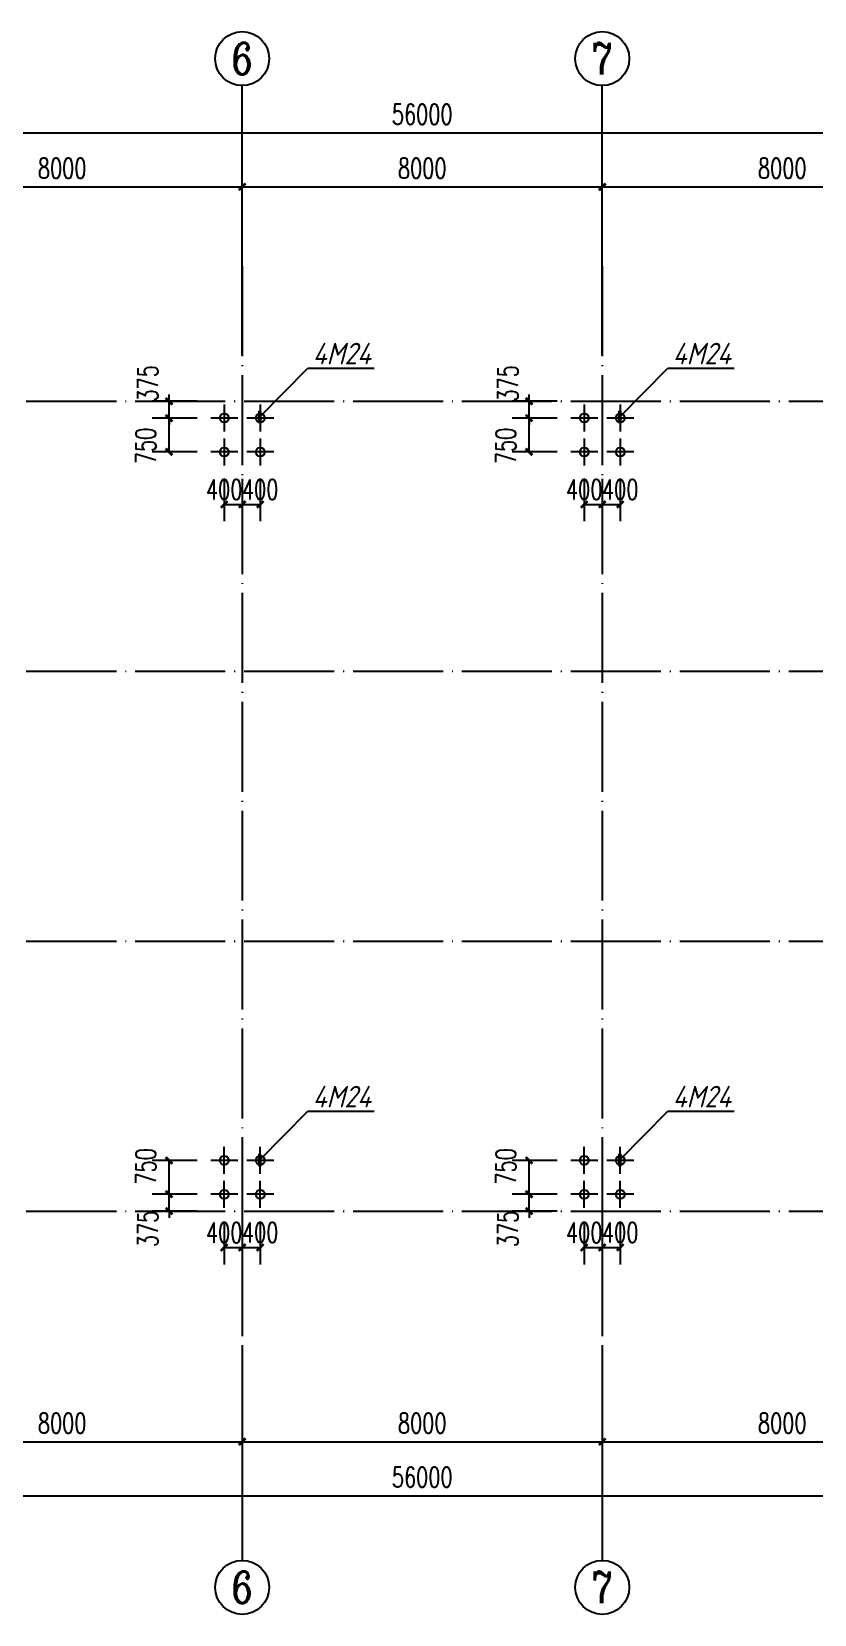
# Model space of a CAD drawing. Header units: millimetres. Extents: x 4533265 to 4958735, y 18976699 to 19555898.
# Drawn here: x 4599463 to 4616854, y 19226391 to 19261569 of the extents above; entities that cross this region are included whole.
import ezdxf
from ezdxf.enums import TextEntityAlignment as Align

# ---------------------------------------------------------------- set-up
doc = ezdxf.new("R2010")
doc.units = ezdxf.units.MM
doc.header["$LTSCALE"] = 1000
doc.header["$MEASUREMENT"] = 0
doc.linetypes.add('DOTE', pattern=[2.42, 2, -0.2, 0.02, -0.2])
doc.layers.get('Defpoints').update_dxf_attribs({"color": 1})
for name, color, linetype in [('AXIS_TEXT', 7, 'Continuous'), ('AXIS_外部', 171, 'Continuous'), ('DOTE', 250, 'DOTE'), ('PUB_DIM', 161, 'Continuous'), ('中粗', 4, 'Continuous'), ('标注', 7, 'Continuous')]:
    doc.layers.add(name, color=color, linetype=linetype)
doc.styles.add('_TCH_AXIS', font='COMPLEX', dxfattribs={"bigfont": 'GBCBIG'})
doc.styles.add('_TCH_DIM_T3', font='SIMPLEX', dxfattribs={"width": 0.705882, "bigfont": 'GBCBIG'})
doc.styles.add('COMPLEX', font='COMPLEX')
doc.styles.get("Standard").update_dxf_attribs({"font": 'gbenor.shx', "bigfont": 'gbcbig.shx'})
doc.dimstyles.new('100', dxfattribs={"dimtxt": 250, "dimasz": 200, "dimexe": 250, "dimexo": 300, "dimgap": 150, "dimtad": 1, "dimdec": 0, "dimzin": 0, "dimdsep": 46, "dimtxsty": 'Standard', "dimblk": 'ARCHTICK', "dimcen": 0.09, "dimclrd": 256, "dimclre": 256, "dimclrt": 256, "dimadec": 0, "dimazin": 0, "dimtfac": 1, "dimtdec": 0, "dimtix": 1, "dimtmove": 2, "dimatfit": 3, "dimldrblk": 'ARCHTICK', "dimfxl": 0, "dimtolj": 1, "dimtzin": 0, "dimarcsym": 0})
doc.dimstyles.new('_TCH_ARCH&&150', dxfattribs={"dimtxt": 446.25, "dimasz": 150, "dimexe": 375, "dimexo": 450, "dimgap": 189.375, "dimtad": 1, "dimdec": 0, "dimzin": 0, "dimdsep": 46, "dimtxsty": '_TCH_DIM_T3', "dimblk": 'ARCHTICK', "dimcen": 0.09, "dimclrt": 7, "dimazin": 2, "dimtfac": 1, "dimtdec": 0, "dimtix": 1, "dimtmove": 2, "dimatfit": 3, "dimfxl": 0, "dimtolj": 1, "dimtzin": 0, "dimarcsym": 0})

# ---------------------------------------------------------------- blocks, each defined once
blk = doc.blocks.new('_ArchTick')
at = {"color": 0, "linetype": 'ByBlock', "const_width": 0.4}
blk.add_lwpolyline([(-0.5, -0.5), (0.5, 0.5)], dxfattribs=at)
blk = doc.blocks.new('*D653')
at = {"layer": 'Defpoints', "color": 0}
for p in [(4612141, 19252079), (4612541, 19252079), (4612541, 19251061)]:
    blk.add_point(p, dxfattribs=at)
at = {"layer": 'PUB_DIM', "color": 0, "lineweight": -2}
for p, q in [((4612141, 19251629), (4612141, 19250686)), ((4612541, 19251629), (4612541, 19250686)), ((4612141, 19251061), (4612541, 19251061))]:
    blk.add_line(p, q, dxfattribs=at)
at = {"layer": 'PUB_DIM', "color": 0, "lineweight": -2, "xscale": 150, "yscale": 150, "zscale": 150, "rotation": 180}
blk.add_blockref('_ArchTick', (4612141, 19251061), dxfattribs=at)
at = {"layer": 'PUB_DIM', "color": 0, "lineweight": -2, "xscale": 150, "yscale": 150, "zscale": 150}
blk.add_blockref('_ArchTick', (4612541, 19251061), dxfattribs=at)
at = {"layer": 'PUB_DIM', "color": 7, "insert": (4612541, 19251393), "char_height": 446.2, "attachment_point": 5, "style": '_TCH_DIM_T3'}
blk.add_mtext('\\A1;400', dxfattribs=at)
blk = doc.blocks.new('*D654')
at = {"layer": 'Defpoints', "color": 0}
for p in [(4611741, 19252079), (4612141, 19252079), (4612141, 19251061)]:
    blk.add_point(p, dxfattribs=at)
at = {"layer": 'PUB_DIM', "color": 0, "lineweight": -2}
for p, q in [((4611741, 19251629), (4611741, 19250686)), ((4612141, 19251629), (4612141, 19250686)), ((4611741, 19251061), (4612141, 19251061))]:
    blk.add_line(p, q, dxfattribs=at)
at = {"layer": 'PUB_DIM', "color": 0, "lineweight": -2, "xscale": 150, "yscale": 150, "zscale": 150, "rotation": 180}
blk.add_blockref('_ArchTick', (4611741, 19251061), dxfattribs=at)
at = {"layer": 'PUB_DIM', "color": 0, "lineweight": -2, "xscale": 150, "yscale": 150, "zscale": 150}
blk.add_blockref('_ArchTick', (4612141, 19251061), dxfattribs=at)
at = {"layer": 'PUB_DIM', "color": 7, "insert": (4611741, 19251391), "char_height": 446.2, "attachment_point": 5, "style": '_TCH_DIM_T3'}
blk.add_mtext('\\A1;400', dxfattribs=at)
blk = doc.blocks.new('*D655')
at = {"layer": 'Defpoints', "color": 0}
for p in [(4610515, 19253354), (4611588, 19253354), (4611588, 19252979)]:
    blk.add_point(p, dxfattribs=at)
at = {"layer": 'PUB_DIM', "color": 0, "lineweight": -2}
for p, q in [((4611138, 19253354), (4610140, 19253354)), ((4610515, 19253354), (4610515, 19253504)), ((4610515, 19252979), (4610515, 19253354)), ((4611138, 19252979), (4610140, 19252979)), ((4610515, 19252979), (4610515, 19252829))]:
    blk.add_line(p, q, dxfattribs=at)
at = {"layer": 'PUB_DIM', "color": 0, "lineweight": -2, "xscale": 150, "yscale": 150, "zscale": 150}
for p, rotation in [((4610515, 19253354), 270), ((4610515, 19252979), 90)]:
    blk.add_blockref('_ArchTick', p, dxfattribs=dict(at, rotation=rotation))
at = {"layer": 'PUB_DIM', "color": 7, "insert": (4610046, 19253750), "char_height": 446.2, "attachment_point": 5, "rotation": 90, "style": '_TCH_DIM_T3'}
blk.add_mtext('\\A1;375', dxfattribs=at)
blk = doc.blocks.new('*D656')
at = {"layer": 'Defpoints', "color": 0}
for p in [(4610515, 19252979), (4611588, 19252979), (4611588, 19252229)]:
    blk.add_point(p, dxfattribs=at)
at = {"layer": 'PUB_DIM', "color": 0, "lineweight": -2}
for p, q in [((4611138, 19252979), (4610140, 19252979)), ((4610515, 19252229), (4610515, 19252979)), ((4611138, 19252229), (4610140, 19252229))]:
    blk.add_line(p, q, dxfattribs=at)
at = {"layer": 'PUB_DIM', "color": 0, "lineweight": -2, "xscale": 150, "yscale": 150, "zscale": 150}
for p, rotation in [((4610515, 19252979), 90), ((4610515, 19252229), 270)]:
    blk.add_blockref('_ArchTick', p, dxfattribs=dict(at, rotation=rotation))
at = {"layer": 'PUB_DIM', "color": 7, "insert": (4609998, 19252361), "char_height": 446.2, "attachment_point": 5, "rotation": 90, "style": '_TCH_DIM_T3'}
blk.add_mtext('\\A1;750', dxfattribs=at)
blk = doc.blocks.new('*D657')
at = {"layer": 'Defpoints', "color": 0}
for p in [(4612141, 19235564), (4612541, 19235564), (4612541, 19234545)]:
    blk.add_point(p, dxfattribs=at)
at = {"layer": 'PUB_DIM', "color": 0, "lineweight": -2}
for p, q in [((4612141, 19235114), (4612141, 19234170)), ((4612541, 19235114), (4612541, 19234170)), ((4612141, 19234545), (4612541, 19234545))]:
    blk.add_line(p, q, dxfattribs=at)
at = {"layer": 'PUB_DIM', "color": 0, "lineweight": -2, "xscale": 150, "yscale": 150, "zscale": 150, "rotation": 180}
blk.add_blockref('_ArchTick', (4612141, 19234545), dxfattribs=at)
at = {"layer": 'PUB_DIM', "color": 0, "lineweight": -2, "xscale": 150, "yscale": 150, "zscale": 150}
blk.add_blockref('_ArchTick', (4612541, 19234545), dxfattribs=at)
at = {"layer": 'PUB_DIM', "color": 7, "insert": (4612541, 19234878), "char_height": 446.2, "attachment_point": 5, "style": '_TCH_DIM_T3'}
blk.add_mtext('\\A1;400', dxfattribs=at)
blk = doc.blocks.new('*D658')
at = {"layer": 'Defpoints', "color": 0}
for p in [(4611741, 19235564), (4612141, 19235564), (4612141, 19234545)]:
    blk.add_point(p, dxfattribs=at)
at = {"layer": 'PUB_DIM', "color": 0, "lineweight": -2}
for p, q in [((4611741, 19235114), (4611741, 19234170)), ((4612141, 19235114), (4612141, 19234170)), ((4611741, 19234545), (4612141, 19234545))]:
    blk.add_line(p, q, dxfattribs=at)
at = {"layer": 'PUB_DIM', "color": 0, "lineweight": -2, "xscale": 150, "yscale": 150, "zscale": 150, "rotation": 180}
blk.add_blockref('_ArchTick', (4611741, 19234545), dxfattribs=at)
at = {"layer": 'PUB_DIM', "color": 0, "lineweight": -2, "xscale": 150, "yscale": 150, "zscale": 150}
blk.add_blockref('_ArchTick', (4612141, 19234545), dxfattribs=at)
at = {"layer": 'PUB_DIM', "color": 7, "insert": (4611741, 19234875), "char_height": 446.2, "attachment_point": 5, "style": '_TCH_DIM_T3'}
blk.add_mtext('\\A1;400', dxfattribs=at)
blk = doc.blocks.new('*D659')
at = {"layer": 'Defpoints', "color": 0}
for p in [(4610515, 19235729), (4611588, 19235729), (4611588, 19235354)]:
    blk.add_point(p, dxfattribs=at)
at = {"layer": 'PUB_DIM', "color": 0, "lineweight": -2}
for p, q in [((4611138, 19235729), (4610140, 19235729)), ((4610515, 19235729), (4610515, 19235879)), ((4610515, 19235354), (4610515, 19235729)), ((4611138, 19235354), (4610140, 19235354)), ((4610515, 19235354), (4610515, 19235204))]:
    blk.add_line(p, q, dxfattribs=at)
at = {"layer": 'PUB_DIM', "color": 0, "lineweight": -2, "xscale": 150, "yscale": 150, "zscale": 150}
for p, rotation in [((4610515, 19235729), 270), ((4610515, 19235354), 90)]:
    blk.add_blockref('_ArchTick', p, dxfattribs=dict(at, rotation=rotation))
at = {"layer": 'PUB_DIM', "color": 7, "insert": (4610046, 19234958), "char_height": 446.2, "attachment_point": 5, "rotation": 90, "style": '_TCH_DIM_T3'}
blk.add_mtext('\\A1;375', dxfattribs=at)
blk = doc.blocks.new('*D660')
at = {"layer": 'Defpoints', "color": 0}
for p in [(4610515, 19236479), (4611588, 19236479), (4611588, 19235729)]:
    blk.add_point(p, dxfattribs=at)
at = {"layer": 'PUB_DIM', "color": 0, "lineweight": -2}
for p, q in [((4611138, 19236479), (4610140, 19236479)), ((4610515, 19235729), (4610515, 19236479)), ((4611138, 19235729), (4610140, 19235729))]:
    blk.add_line(p, q, dxfattribs=at)
at = {"layer": 'PUB_DIM', "color": 0, "lineweight": -2, "xscale": 150, "yscale": 150, "zscale": 150}
for p, rotation in [((4610515, 19236479), 90), ((4610515, 19235729), 270)]:
    blk.add_blockref('_ArchTick', p, dxfattribs=dict(at, rotation=rotation))
at = {"layer": 'PUB_DIM', "color": 7, "insert": (4609998, 19236347), "char_height": 446.2, "attachment_point": 5, "rotation": 90, "style": '_TCH_DIM_T3'}
blk.add_mtext('\\A1;750', dxfattribs=at)
blk = doc.blocks.new('*D661')
at = {"layer": 'Defpoints', "color": 0}
for p in [(4604141, 19252079), (4604541, 19252079), (4604541, 19251061)]:
    blk.add_point(p, dxfattribs=at)
at = {"layer": 'PUB_DIM', "color": 0, "lineweight": -2}
for p, q in [((4604141, 19251629), (4604141, 19250686)), ((4604541, 19251629), (4604541, 19250686)), ((4604141, 19251061), (4604541, 19251061))]:
    blk.add_line(p, q, dxfattribs=at)
at = {"layer": 'PUB_DIM', "color": 0, "lineweight": -2, "xscale": 150, "yscale": 150, "zscale": 150, "rotation": 180}
blk.add_blockref('_ArchTick', (4604141, 19251061), dxfattribs=at)
at = {"layer": 'PUB_DIM', "color": 0, "lineweight": -2, "xscale": 150, "yscale": 150, "zscale": 150}
blk.add_blockref('_ArchTick', (4604541, 19251061), dxfattribs=at)
at = {"layer": 'PUB_DIM', "color": 7, "insert": (4604541, 19251393), "char_height": 446.2, "attachment_point": 5, "style": '_TCH_DIM_T3'}
blk.add_mtext('\\A1;400', dxfattribs=at)
blk = doc.blocks.new('*D662')
at = {"layer": 'Defpoints', "color": 0}
for p in [(4603741, 19252079), (4604141, 19252079), (4604141, 19251061)]:
    blk.add_point(p, dxfattribs=at)
at = {"layer": 'PUB_DIM', "color": 0, "lineweight": -2}
for p, q in [((4603741, 19251629), (4603741, 19250686)), ((4604141, 19251629), (4604141, 19250686)), ((4603741, 19251061), (4604141, 19251061))]:
    blk.add_line(p, q, dxfattribs=at)
at = {"layer": 'PUB_DIM', "color": 0, "lineweight": -2, "xscale": 150, "yscale": 150, "zscale": 150, "rotation": 180}
blk.add_blockref('_ArchTick', (4603741, 19251061), dxfattribs=at)
at = {"layer": 'PUB_DIM', "color": 0, "lineweight": -2, "xscale": 150, "yscale": 150, "zscale": 150}
blk.add_blockref('_ArchTick', (4604141, 19251061), dxfattribs=at)
at = {"layer": 'PUB_DIM', "color": 7, "insert": (4603741, 19251391), "char_height": 446.2, "attachment_point": 5, "style": '_TCH_DIM_T3'}
blk.add_mtext('\\A1;400', dxfattribs=at)
blk = doc.blocks.new('*D663')
at = {"layer": 'Defpoints', "color": 0}
for p in [(4602515, 19253354), (4603588, 19253354), (4603588, 19252979)]:
    blk.add_point(p, dxfattribs=at)
at = {"layer": 'PUB_DIM', "color": 0, "lineweight": -2}
for p, q in [((4603138, 19253354), (4602140, 19253354)), ((4602515, 19253354), (4602515, 19253504)), ((4602515, 19252979), (4602515, 19253354)), ((4603138, 19252979), (4602140, 19252979)), ((4602515, 19252979), (4602515, 19252829))]:
    blk.add_line(p, q, dxfattribs=at)
at = {"layer": 'PUB_DIM', "color": 0, "lineweight": -2, "xscale": 150, "yscale": 150, "zscale": 150}
for p, rotation in [((4602515, 19253354), 270), ((4602515, 19252979), 90)]:
    blk.add_blockref('_ArchTick', p, dxfattribs=dict(at, rotation=rotation))
at = {"layer": 'PUB_DIM', "color": 7, "insert": (4602046, 19253750), "char_height": 446.2, "attachment_point": 5, "rotation": 90, "style": '_TCH_DIM_T3'}
blk.add_mtext('\\A1;375', dxfattribs=at)
blk = doc.blocks.new('*D664')
at = {"layer": 'Defpoints', "color": 0}
for p in [(4602515, 19252979), (4603588, 19252979), (4603588, 19252229)]:
    blk.add_point(p, dxfattribs=at)
at = {"layer": 'PUB_DIM', "color": 0, "lineweight": -2}
for p, q in [((4603138, 19252979), (4602140, 19252979)), ((4602515, 19252229), (4602515, 19252979)), ((4603138, 19252229), (4602140, 19252229))]:
    blk.add_line(p, q, dxfattribs=at)
at = {"layer": 'PUB_DIM', "color": 0, "lineweight": -2, "xscale": 150, "yscale": 150, "zscale": 150}
for p, rotation in [((4602515, 19252979), 90), ((4602515, 19252229), 270)]:
    blk.add_blockref('_ArchTick', p, dxfattribs=dict(at, rotation=rotation))
at = {"layer": 'PUB_DIM', "color": 7, "insert": (4601998, 19252361), "char_height": 446.2, "attachment_point": 5, "rotation": 90, "style": '_TCH_DIM_T3'}
blk.add_mtext('\\A1;750', dxfattribs=at)
blk = doc.blocks.new('*D665')
at = {"layer": 'Defpoints', "color": 0}
for p in [(4604141, 19235564), (4604541, 19235564), (4604541, 19234545)]:
    blk.add_point(p, dxfattribs=at)
at = {"layer": 'PUB_DIM', "color": 0, "lineweight": -2}
for p, q in [((4604141, 19235114), (4604141, 19234170)), ((4604541, 19235114), (4604541, 19234170)), ((4604141, 19234545), (4604541, 19234545))]:
    blk.add_line(p, q, dxfattribs=at)
at = {"layer": 'PUB_DIM', "color": 0, "lineweight": -2, "xscale": 150, "yscale": 150, "zscale": 150, "rotation": 180}
blk.add_blockref('_ArchTick', (4604141, 19234545), dxfattribs=at)
at = {"layer": 'PUB_DIM', "color": 0, "lineweight": -2, "xscale": 150, "yscale": 150, "zscale": 150}
blk.add_blockref('_ArchTick', (4604541, 19234545), dxfattribs=at)
at = {"layer": 'PUB_DIM', "color": 7, "insert": (4604541, 19234878), "char_height": 446.2, "attachment_point": 5, "style": '_TCH_DIM_T3'}
blk.add_mtext('\\A1;400', dxfattribs=at)
blk = doc.blocks.new('*D666')
at = {"layer": 'Defpoints', "color": 0}
for p in [(4603741, 19235564), (4604141, 19235564), (4604141, 19234545)]:
    blk.add_point(p, dxfattribs=at)
at = {"layer": 'PUB_DIM', "color": 0, "lineweight": -2}
for p, q in [((4603741, 19235114), (4603741, 19234170)), ((4604141, 19235114), (4604141, 19234170)), ((4603741, 19234545), (4604141, 19234545))]:
    blk.add_line(p, q, dxfattribs=at)
at = {"layer": 'PUB_DIM', "color": 0, "lineweight": -2, "xscale": 150, "yscale": 150, "zscale": 150, "rotation": 180}
blk.add_blockref('_ArchTick', (4603741, 19234545), dxfattribs=at)
at = {"layer": 'PUB_DIM', "color": 0, "lineweight": -2, "xscale": 150, "yscale": 150, "zscale": 150}
blk.add_blockref('_ArchTick', (4604141, 19234545), dxfattribs=at)
at = {"layer": 'PUB_DIM', "color": 7, "insert": (4603741, 19234875), "char_height": 446.2, "attachment_point": 5, "style": '_TCH_DIM_T3'}
blk.add_mtext('\\A1;400', dxfattribs=at)
blk = doc.blocks.new('*D667')
at = {"layer": 'Defpoints', "color": 0}
for p in [(4602515, 19235729), (4603588, 19235729), (4603588, 19235354)]:
    blk.add_point(p, dxfattribs=at)
at = {"layer": 'PUB_DIM', "color": 0, "lineweight": -2}
for p, q in [((4603138, 19235729), (4602140, 19235729)), ((4602515, 19235729), (4602515, 19235879)), ((4602515, 19235354), (4602515, 19235729)), ((4603138, 19235354), (4602140, 19235354)), ((4602515, 19235354), (4602515, 19235204))]:
    blk.add_line(p, q, dxfattribs=at)
at = {"layer": 'PUB_DIM', "color": 0, "lineweight": -2, "xscale": 150, "yscale": 150, "zscale": 150}
for p, rotation in [((4602515, 19235729), 270), ((4602515, 19235354), 90)]:
    blk.add_blockref('_ArchTick', p, dxfattribs=dict(at, rotation=rotation))
at = {"layer": 'PUB_DIM', "color": 7, "insert": (4602046, 19234958), "char_height": 446.2, "attachment_point": 5, "rotation": 90, "style": '_TCH_DIM_T3'}
blk.add_mtext('\\A1;375', dxfattribs=at)
blk = doc.blocks.new('*D668')
at = {"layer": 'Defpoints', "color": 0}
for p in [(4602515, 19236479), (4603588, 19236479), (4603588, 19235729)]:
    blk.add_point(p, dxfattribs=at)
at = {"layer": 'PUB_DIM', "color": 0, "lineweight": -2}
for p, q in [((4603138, 19236479), (4602140, 19236479)), ((4602515, 19235729), (4602515, 19236479)), ((4603138, 19235729), (4602140, 19235729))]:
    blk.add_line(p, q, dxfattribs=at)
at = {"layer": 'PUB_DIM', "color": 0, "lineweight": -2, "xscale": 150, "yscale": 150, "zscale": 150}
for p, rotation in [((4602515, 19236479), 90), ((4602515, 19235729), 270)]:
    blk.add_blockref('_ArchTick', p, dxfattribs=dict(at, rotation=rotation))
at = {"layer": 'PUB_DIM', "color": 7, "insert": (4601998, 19236347), "char_height": 446.2, "attachment_point": 5, "rotation": 90, "style": '_TCH_DIM_T3'}
blk.add_mtext('\\A1;750', dxfattribs=at)
blk = doc.blocks.new('*D691')
at = {"layer": 'AXIS_外部', "color": 0, "lineweight": -2}
for p, q in [((4596141, 19254819), (4596141, 19258494)), ((4604141, 19254819), (4604141, 19258494)), ((4596141, 19258119), (4604141, 19258119))]:
    blk.add_line(p, q, dxfattribs=at)
at = {"layer": 'Defpoints', "color": 0}
for p in [(4604141, 19258119), (4596141, 19254369), (4604141, 19254369)]:
    blk.add_point(p, dxfattribs=at)
at = {"layer": 'AXIS_外部', "color": 0, "lineweight": -2, "xscale": 150, "yscale": 150, "zscale": 150, "rotation": 180}
blk.add_blockref('_ArchTick', (4596141, 19258119), dxfattribs=at)
at = {"layer": 'AXIS_外部', "color": 0, "lineweight": -2, "xscale": 150, "yscale": 150, "zscale": 150}
blk.add_blockref('_ArchTick', (4604141, 19258119), dxfattribs=at)
at = {"layer": 'AXIS_外部', "color": 7, "insert": (4600141, 19258532), "char_height": 446.2, "attachment_point": 5, "style": '_TCH_DIM_T3'}
blk.add_mtext('\\A1;8000', dxfattribs=at)
blk = doc.blocks.new('*D692')
at = {"layer": 'AXIS_外部', "color": 0, "lineweight": -2}
for p, q in [((4604141, 19254819), (4604141, 19258494)), ((4612141, 19254819), (4612141, 19258494)), ((4604141, 19258119), (4612141, 19258119))]:
    blk.add_line(p, q, dxfattribs=at)
at = {"layer": 'Defpoints', "color": 0}
for p in [(4612141, 19258119), (4604141, 19254369), (4612141, 19254369)]:
    blk.add_point(p, dxfattribs=at)
at = {"layer": 'AXIS_外部', "color": 0, "lineweight": -2, "xscale": 150, "yscale": 150, "zscale": 150, "rotation": 180}
blk.add_blockref('_ArchTick', (4604141, 19258119), dxfattribs=at)
at = {"layer": 'AXIS_外部', "color": 0, "lineweight": -2, "xscale": 150, "yscale": 150, "zscale": 150}
blk.add_blockref('_ArchTick', (4612141, 19258119), dxfattribs=at)
at = {"layer": 'AXIS_外部', "color": 7, "insert": (4608141, 19258532), "char_height": 446.2, "attachment_point": 5, "style": '_TCH_DIM_T3'}
blk.add_mtext('\\A1;8000', dxfattribs=at)
blk = doc.blocks.new('*D693')
at = {"layer": 'AXIS_外部', "color": 0, "lineweight": -2}
for p, q in [((4612141, 19254819), (4612141, 19258494)), ((4620141, 19254819), (4620141, 19258494)), ((4612141, 19258119), (4620141, 19258119))]:
    blk.add_line(p, q, dxfattribs=at)
at = {"layer": 'Defpoints', "color": 0}
for p in [(4620141, 19258119), (4612141, 19254369), (4620141, 19254369)]:
    blk.add_point(p, dxfattribs=at)
at = {"layer": 'AXIS_外部', "color": 0, "lineweight": -2, "xscale": 150, "yscale": 150, "zscale": 150, "rotation": 180}
blk.add_blockref('_ArchTick', (4612141, 19258119), dxfattribs=at)
at = {"layer": 'AXIS_外部', "color": 0, "lineweight": -2, "xscale": 150, "yscale": 150, "zscale": 150}
blk.add_blockref('_ArchTick', (4620141, 19258119), dxfattribs=at)
at = {"layer": 'AXIS_外部', "color": 7, "insert": (4616141, 19258532), "char_height": 446.2, "attachment_point": 5, "style": '_TCH_DIM_T3'}
blk.add_mtext('\\A1;8000', dxfattribs=at)
blk = doc.blocks.new('*D696')
at = {"layer": 'AXIS_外部', "color": 0, "lineweight": -2}
for p, q in [((4580141, 19254819), (4580141, 19259694)), ((4636141, 19254819), (4636141, 19259694)), ((4580141, 19259319), (4636141, 19259319))]:
    blk.add_line(p, q, dxfattribs=at)
at = {"layer": 'Defpoints', "color": 0}
for p in [(4636141, 19259319), (4580141, 19254369), (4636141, 19254369)]:
    blk.add_point(p, dxfattribs=at)
at = {"layer": 'AXIS_外部', "color": 0, "lineweight": -2, "xscale": 150, "yscale": 150, "zscale": 150, "rotation": 180}
blk.add_blockref('_ArchTick', (4580141, 19259319), dxfattribs=at)
at = {"layer": 'AXIS_外部', "color": 0, "lineweight": -2, "xscale": 150, "yscale": 150, "zscale": 150}
blk.add_blockref('_ArchTick', (4636141, 19259319), dxfattribs=at)
at = {"layer": 'AXIS_外部', "color": 7, "insert": (4608141, 19259732), "char_height": 446.2, "attachment_point": 5, "style": '_TCH_DIM_T3'}
blk.add_mtext('\\A1;56000', dxfattribs=at)
blk = doc.blocks.new('*D707')
at = {"layer": 'AXIS_外部', "color": 0, "lineweight": -2}
for p, q in [((4596141, 19231904), (4596141, 19229853)), ((4604141, 19231904), (4604141, 19229853)), ((4596141, 19230228), (4604141, 19230228))]:
    blk.add_line(p, q, dxfattribs=at)
at = {"layer": 'Defpoints', "color": 0}
for p in [(4596141, 19232354), (4604141, 19232354), (4604141, 19230228)]:
    blk.add_point(p, dxfattribs=at)
at = {"layer": 'AXIS_外部', "color": 0, "lineweight": -2, "xscale": 150, "yscale": 150, "zscale": 150, "rotation": 180}
blk.add_blockref('_ArchTick', (4596141, 19230228), dxfattribs=at)
at = {"layer": 'AXIS_外部', "color": 0, "lineweight": -2, "xscale": 150, "yscale": 150, "zscale": 150}
blk.add_blockref('_ArchTick', (4604141, 19230228), dxfattribs=at)
at = {"layer": 'AXIS_外部', "color": 7, "insert": (4600141, 19230640), "char_height": 446.2, "attachment_point": 5, "style": '_TCH_DIM_T3'}
blk.add_mtext('\\A1;8000', dxfattribs=at)
blk = doc.blocks.new('*D708')
at = {"layer": 'AXIS_外部', "color": 0, "lineweight": -2}
for p, q in [((4604141, 19231904), (4604141, 19229853)), ((4612141, 19231904), (4612141, 19229853)), ((4604141, 19230228), (4612141, 19230228))]:
    blk.add_line(p, q, dxfattribs=at)
at = {"layer": 'Defpoints', "color": 0}
for p in [(4604141, 19232354), (4612141, 19232354), (4612141, 19230228)]:
    blk.add_point(p, dxfattribs=at)
at = {"layer": 'AXIS_外部', "color": 0, "lineweight": -2, "xscale": 150, "yscale": 150, "zscale": 150, "rotation": 180}
blk.add_blockref('_ArchTick', (4604141, 19230228), dxfattribs=at)
at = {"layer": 'AXIS_外部', "color": 0, "lineweight": -2, "xscale": 150, "yscale": 150, "zscale": 150}
blk.add_blockref('_ArchTick', (4612141, 19230228), dxfattribs=at)
at = {"layer": 'AXIS_外部', "color": 7, "insert": (4608141, 19230640), "char_height": 446.2, "attachment_point": 5, "style": '_TCH_DIM_T3'}
blk.add_mtext('\\A1;8000', dxfattribs=at)
blk = doc.blocks.new('*D709')
at = {"layer": 'AXIS_外部', "color": 0, "lineweight": -2}
for p, q in [((4612141, 19231904), (4612141, 19229853)), ((4620141, 19231904), (4620141, 19229853)), ((4612141, 19230228), (4620141, 19230228))]:
    blk.add_line(p, q, dxfattribs=at)
at = {"layer": 'Defpoints', "color": 0}
for p in [(4612141, 19232354), (4620141, 19232354), (4620141, 19230228)]:
    blk.add_point(p, dxfattribs=at)
at = {"layer": 'AXIS_外部', "color": 0, "lineweight": -2, "xscale": 150, "yscale": 150, "zscale": 150, "rotation": 180}
blk.add_blockref('_ArchTick', (4612141, 19230228), dxfattribs=at)
at = {"layer": 'AXIS_外部', "color": 0, "lineweight": -2, "xscale": 150, "yscale": 150, "zscale": 150}
blk.add_blockref('_ArchTick', (4620141, 19230228), dxfattribs=at)
at = {"layer": 'AXIS_外部', "color": 7, "insert": (4616141, 19230640), "char_height": 446.2, "attachment_point": 5, "style": '_TCH_DIM_T3'}
blk.add_mtext('\\A1;8000', dxfattribs=at)
blk = doc.blocks.new('*D712')
at = {"layer": 'AXIS_外部', "color": 0, "lineweight": -2}
for p, q in [((4580141, 19231904), (4580141, 19228653)), ((4636141, 19231904), (4636141, 19228653)), ((4580141, 19229028), (4636141, 19229028))]:
    blk.add_line(p, q, dxfattribs=at)
at = {"layer": 'Defpoints', "color": 0}
for p in [(4580141, 19232354), (4636141, 19232354), (4636141, 19229028)]:
    blk.add_point(p, dxfattribs=at)
at = {"layer": 'AXIS_外部', "color": 0, "lineweight": -2, "xscale": 150, "yscale": 150, "zscale": 150, "rotation": 180}
blk.add_blockref('_ArchTick', (4580141, 19229028), dxfattribs=at)
at = {"layer": 'AXIS_外部', "color": 0, "lineweight": -2, "xscale": 150, "yscale": 150, "zscale": 150}
blk.add_blockref('_ArchTick', (4636141, 19229028), dxfattribs=at)
at = {"layer": 'AXIS_外部', "color": 7, "insert": (4608141, 19229440), "char_height": 446.2, "attachment_point": 5, "style": '_TCH_DIM_T3'}
blk.add_mtext('\\A1;56000', dxfattribs=at)
blk = doc.blocks.new('_AXISO')
blk.add_circle((0, 0), 0.5)
at = {"layer": 'AXIS_TEXT', "style": 'COMPLEX', "width": 1.041667}
blk.add_attdef('A', text='', height=0.56, dxfattribs=at).set_placement((-0.25, -0.28), (0.25, -0.28), align=Align.FIT)

msp = doc.modelspace()

# ---------------------------------------------------------------- linework, layer by layer
at = {"layer": 'AXIS_外部'}
for p, q in [((4604141.1, 19254369.1), (4604141.1, 19260369.1)), ((4612141.1, 19254369.1), (4612141.1, 19260369.1)), ((4604141.1, 19232353.8), (4604141.1, 19227590.6)), ((4612141.1, 19232353.8), (4612141.1, 19227590.6))]:
    msp.add_line(p, q, dxfattribs=at)
at = {"layer": 'DOTE'}
for p, q in [((4604141.1, 19256353.8), (4604141.1, 19232353.8)), ((4612141.1, 19256353.8), (4612141.1, 19232353.8)), ((4579984.6, 19253353.8), (4636613.4, 19253353.8)), ((4579984.6, 19247353.8), (4636613.4, 19247353.8)), ((4579984.6, 19241353.8), (4636613.4, 19241353.8)), ((4579984.6, 19235353.8), (4636613.4, 19235353.8))]:
    msp.add_line(p, q, dxfattribs=at)
at = {"layer": '中粗', "linetype": 'ByBlock'}
for p, q in [((4603741.1, 19253278.8), (4603741.1, 19252678.8)), ((4604541.1, 19253278.8), (4604541.1, 19252678.8)), ((4611741.1, 19253278.8), (4611741.1, 19252678.8)), ((4612541.1, 19253278.8), (4612541.1, 19252678.8)), ((4604041.1, 19252978.8), (4603441.1, 19252978.8)), ((4604841.1, 19252978.8), (4604241.1, 19252978.8)), ((4612041.1, 19252978.8), (4611441.1, 19252978.8)), ((4612841.1, 19252978.8), (4612241.1, 19252978.8)), ((4603741.1, 19252528.8), (4603741.1, 19251928.8)), ((4604541.1, 19252528.8), (4604541.1, 19251928.8)), ((4611741.1, 19252528.8), (4611741.1, 19251928.8)), ((4612541.1, 19252528.8), (4612541.1, 19251928.8)), ((4604041.1, 19252228.8), (4603441.1, 19252228.8)), ((4604841.1, 19252228.8), (4604241.1, 19252228.8)), ((4604466.1, 19252228.8), (4604466.1, 19252228.8)), ((4612041.1, 19252228.8), (4611441.1, 19252228.8)), ((4612841.1, 19252228.8), (4612241.1, 19252228.8)), ((4612466.1, 19252228.8), (4612466.1, 19252228.8)), ((4603741.1, 19236178.8), (4603741.1, 19236778.8)), ((4604541.1, 19236178.8), (4604541.1, 19236778.8)), ((4611741.1, 19236178.8), (4611741.1, 19236778.8)), ((4612541.1, 19236178.8), (4612541.1, 19236778.8)), ((4604041.1, 19236478.8), (4603441.1, 19236478.8)), ((4604841.1, 19236478.8), (4604241.1, 19236478.8)), ((4604466.1, 19236478.8), (4604466.1, 19236478.8)), ((4612041.1, 19236478.8), (4611441.1, 19236478.8)), ((4612841.1, 19236478.8), (4612241.1, 19236478.8)), ((4612466.1, 19236478.8), (4612466.1, 19236478.8)), ((4603741.1, 19235428.8), (4603741.1, 19236028.8)), ((4604541.1, 19235428.8), (4604541.1, 19236028.8)), ((4611741.1, 19235428.8), (4611741.1, 19236028.8)), ((4612541.1, 19235428.8), (4612541.1, 19236028.8)), ((4604041.1, 19235728.8), (4603441.1, 19235728.8)), ((4604841.1, 19235728.8), (4604241.1, 19235728.8)), ((4612041.1, 19235728.8), (4611441.1, 19235728.8)), ((4612841.1, 19235728.8), (4612241.1, 19235728.8))]:
    msp.add_line(p, q, dxfattribs=at)
for centre in [(4603741.1, 19252978.8), (4604541.1, 19252978.8), (4611741.1, 19252978.8), (4612541.1, 19252978.8), (4603741.1, 19252228.8), (4604541.1, 19252228.8), (4611741.1, 19252228.8), (4612541.1, 19252228.8), (4603741.1, 19236478.8), (4604541.1, 19236478.8), (4611741.1, 19236478.8), (4612541.1, 19236478.8), (4603741.1, 19235728.8), (4604541.1, 19235728.8), (4611741.1, 19235728.8), (4612541.1, 19235728.8)]:
    msp.add_circle(centre, 100, dxfattribs=at)

# ---------------------------------------------------------------- block references
at = {"layer": 'AXIS_外部'}
ref = msp.add_blockref('_AXISO', (4604141.1, 19260969.1), dxfattribs=dict(at, xscale=1200, yscale=1200, zscale=1200))
ref.add_attrib('A', '6', dxfattribs={"layer": 'AXIS_TEXT', "height": 698.9, "style": '_TCH_AXIS'}).set_placement((4603908.1, 19260619.6), (4604374, 19260619.6), align=Align.FIT)
ref = msp.add_blockref('_AXISO', (4612141.1, 19260969.1), dxfattribs=dict(at, xscale=1200, yscale=1200, zscale=1200))
ref.add_attrib('A', '7', dxfattribs={"layer": 'AXIS_TEXT', "height": 698.9, "style": '_TCH_AXIS'}).set_placement((4611908.1, 19260619.6), (4612374, 19260619.6), align=Align.FIT)
ref = msp.add_blockref('_AXISO', (4604141.1, 19226990.6), dxfattribs=dict(at, xscale=1200, yscale=1200, zscale=1200))
ref.add_attrib('A', '6', dxfattribs={"layer": 'AXIS_TEXT', "height": 698.9, "style": '_TCH_AXIS'}).set_placement((4603908.1, 19226641.1), (4604374, 19226641.1), align=Align.FIT)
ref = msp.add_blockref('_AXISO', (4612141.1, 19226990.6), dxfattribs=dict(at, xscale=1200, yscale=1200, zscale=1200))
ref.add_attrib('A', '7', dxfattribs={"layer": 'AXIS_TEXT', "height": 698.9, "style": '_TCH_AXIS'}).set_placement((4611908.1, 19226641.1), (4612374, 19226641.1), align=Align.FIT)

# ---------------------------------------------------------------- texts
at = {"color": 6, "ltscale": 0.5, "oblique": 15}
for p in [(4605707.3, 19254173.6), (4613707.3, 19254173.6), (4605707.3, 19237658.3), (4613707.3, 19237658.3)]:
    msp.add_text('4M24', height=480, dxfattribs=at).set_placement(p)

# ---------------------------------------------------------------- dimensions: what is measured, and where the dimension line sits
at = {"layer": 'AXIS_外部'}
for p1, p2, distance, picture, middle in [((4580141.1, 19254369.1), (4636141.1, 19254369.1), 4950, '*D696', (4608141.1, 19259731.6)), ((4596141.1, 19254369.1), (4604141.1, 19254369.1), 3750, '*D691', (4600141.1, 19258531.6)), ((4604141.1, 19254369.1), (4612141.1, 19254369.1), 3750, '*D692', (4608141.1, 19258531.6)), ((4612141.1, 19254369.1), (4620141.1, 19254369.1), 3750, '*D693', (4616141.1, 19258531.6)), ((4580141.1, 19232353.8), (4636141.1, 19232353.8), -3325.8, '*D712', (4608141.1, 19229440.5)), ((4596141.1, 19232353.8), (4604141.1, 19232353.8), -2125.8, '*D707', (4600141.1, 19230640.5)), ((4604141.1, 19232353.8), (4612141.1, 19232353.8), -2125.8, '*D708', (4608141.1, 19230640.5)), ((4612141.1, 19232353.8), (4620141.1, 19232353.8), -2125.8, '*D709', (4616141.1, 19230640.5))]:
    dim = msp.add_aligned_dim(p1=p1, p2=p2, distance=distance, dimstyle='_TCH_ARCH&&150', dxfattribs=at)
    dim.commit()
    dim.dimension.update_dxf_attribs({"geometry": picture, "text_midpoint": middle})
at = {"layer": 'PUB_DIM'}
for base, p1, p2, angle, picture, middle in [((4602515, 19253353.8), (4603588, 19252978.8), (4603588, 19253353.8), 90, '*D663', (4602045.9, 19253749.5)), ((4610515, 19253353.8), (4611588, 19252978.8), (4611588, 19253353.8), 90, '*D655', (4610045.9, 19253749.5)), ((4602515, 19252978.8), (4603588, 19252228.8), (4603588, 19252978.8), 90, '*D664', (4601997.5, 19252360.5)), ((4610515, 19252978.8), (4611588, 19252228.8), (4611588, 19252978.8), 90, '*D656', (4609997.5, 19252360.5)), ((4604141.1, 19251060.5), (4603741.1, 19252078.9), (4604141.1, 19252078.9), 0, '*D662', (4603741.1, 19251390.7)), ((4604541.1, 19251060.5), (4604141.1, 19252078.9), (4604541.1, 19252078.9), 0, '*D661', (4604541.1, 19251393.2)), ((4612141.1, 19251060.5), (4611741.1, 19252078.9), (4612141.1, 19252078.9), 0, '*D654', (4611741.1, 19251390.7)), ((4612541.1, 19251060.5), (4612141.1, 19252078.9), (4612541.1, 19252078.9), 0, '*D653', (4612541.1, 19251393.2)), ((4602515, 19236478.8), (4603588, 19235728.8), (4603588, 19236478.8), 90, '*D668', (4601997.5, 19236347.1)), ((4610515, 19236478.8), (4611588, 19235728.8), (4611588, 19236478.8), 90, '*D660', (4609997.5, 19236347.1)), ((4602515, 19235728.8), (4603588, 19235353.8), (4603588, 19235728.8), 90, '*D667', (4602045.9, 19234958)), ((4610515, 19235728.8), (4611588, 19235353.8), (4611588, 19235728.8), 90, '*D659', (4610045.9, 19234958)), ((4604141.1, 19234545.2), (4603741.1, 19235563.6), (4604141.1, 19235563.6), 0, '*D666', (4603741.1, 19234875.4)), ((4604541.1, 19234545.2), (4604141.1, 19235563.6), (4604541.1, 19235563.6), 0, '*D665', (4604541.1, 19234877.9)), ((4612141.1, 19234545.2), (4611741.1, 19235563.6), (4612141.1, 19235563.6), 0, '*D658', (4611741.1, 19234875.4)), ((4612541.1, 19234545.2), (4612141.1, 19235563.6), (4612541.1, 19235563.6), 0, '*D657', (4612541.1, 19234877.9))]:
    dim = msp.add_linear_dim(base=base, p1=p1, p2=p2, angle=angle, dimstyle='_TCH_ARCH&&150', dxfattribs=at)
    dim.commit()
    dim.dimension.update_dxf_attribs({"geometry": picture, "text_midpoint": middle, "dimtype": 129})

# ---------------------------------------------------------------- leaders
at = {"layer": '标注', "linetype": 'ByBlock'}
for points in [[(4604531.2, 19253005.4), (4605596.7, 19254091.8), (4607071.8, 19254091.8)], [(4612531.2, 19253005.4), (4613596.7, 19254091.8), (4615071.8, 19254091.8)], [(4604531.2, 19236490.1), (4605596.7, 19237576.5), (4607071.8, 19237576.5)], [(4612531.2, 19236490.1), (4613596.7, 19237576.5), (4615071.8, 19237576.5)]]:
    msp.add_leader(points, dimstyle='100', override={"dimgap": 150, "dimtad": 0}, dxfattribs=at)

doc.saveas('drawing.dxf')
